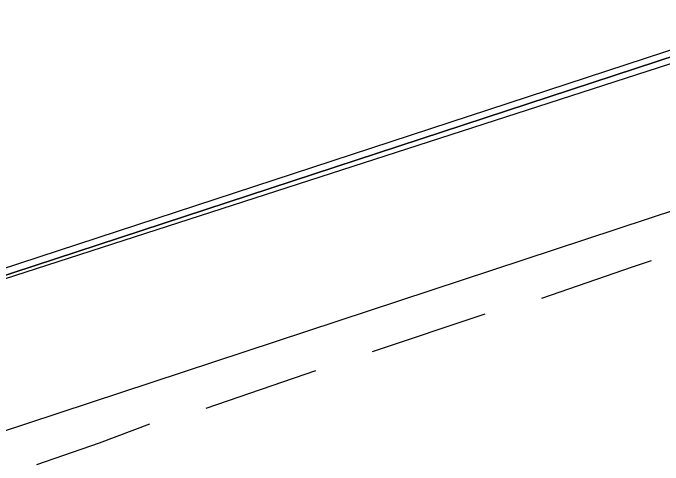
# Model space of a CAD drawing. Header units: feet. Extents: x -84 to 198, y -22 to 181.
# Drawn here: x 52.62 to 55.384, y 147.471 to 149.391 of the extents above; entities that cross this region are included whole.
import ezdxf

# ---------------------------------------------------------------- set-up
doc = ezdxf.new("R2010")
doc.units = ezdxf.units.FT
doc.layers.add('A-LINEA', color=7, linetype='CONTINUOUS')

msp = doc.modelspace()

# ---------------------------------------------------------------- linework, layer by layer
at = {"layer": 'A-LINEA'}
for p, q in [((52.4667, 147.5778), (55.9867, 148.7378)), ((52.4667, 147.5778), (55.9867, 148.7378)), ((54.6267, 148.1111), (54.1467, 147.9511)), ((54.6267, 148.1111), (54.1467, 147.9511)), ((53.9067, 147.8711), (53.44, 147.7111)), ((53.9067, 147.8711), (53.44, 147.7111))]:
    msp.add_line(p, q, dxfattribs=at)
for points in [[(52.1467, 148.1644), (55.8933, 149.3911), (55.9067, 149.3778), (55.9067, 149.3644), (52.16, 148.1378), (52.1467, 148.1511), (52.1467, 148.1644)], [(52.1467, 148.1644), (55.8933, 149.3911), (55.9067, 149.3778), (55.9067, 149.3644), (52.16, 148.1378), (52.1467, 148.1511), (52.1467, 148.1644)], [(52.16, 148.1378), (55.9067, 149.3644), (55.92, 149.3511), (55.92, 149.3378), (52.16, 148.1244), (52.16, 148.1378)], [(52.16, 148.1378), (55.9067, 149.3644), (55.92, 149.3511), (55.92, 149.3378), (52.16, 148.1244), (52.16, 148.1378)], [(55.3333, 148.3378), (55.2533, 148.3111), (54.8667, 148.1778)], [(55.3333, 148.3378), (55.2533, 148.3111), (54.8667, 148.1778)], [(53.2, 147.6444), (52.9867, 147.5644), (52.72, 147.4711)], [(53.2, 147.6444), (52.9867, 147.5644), (52.72, 147.4711)]]:
    msp.add_lwpolyline(points, dxfattribs=at)

doc.saveas('drawing.dxf')
